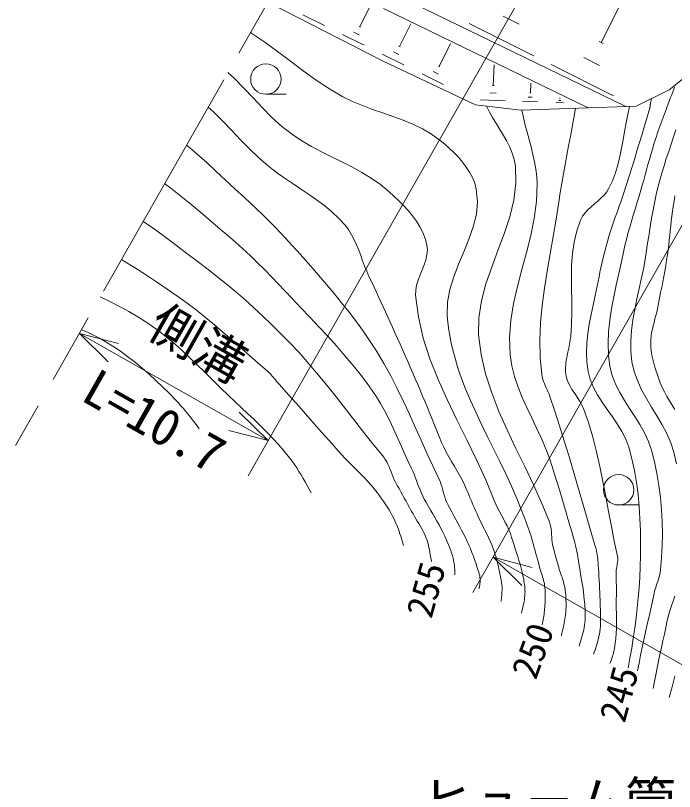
# Model space of a CAD drawing. Units: millimetres, scale not verified. Extents: x 40000 to 680000, y 20000 to 380000.
# Drawn here: x 67859 to 100348, y 262656 to 300904 of the extents above; entities that cross this region are included whole.
import ezdxf
from ezdxf.enums import TextEntityAlignment as Align

# ---------------------------------------------------------------- set-up
doc = ezdxf.new("R2010")
doc.units = ezdxf.units.MM
doc.header["$LTSCALE"] = 1000
doc.linetypes.add('CHAIN', pattern=[18.5, 12, -1.5, 3.5, -1.5])
for name, color, linetype, lineweight in [('M-BGD', 7, 'Continuous', 13), ('M-BMK', 2, 'CHAIN', 13), ('M-STR-HTXT', 7, 'Continuous', 13)]:
    doc.layers.add(name, color=color, linetype=linetype, lineweight=lineweight)
doc.styles.add('@ＭＳ ゴシック', font='')
doc.styles.add('ＭＳ ゴシック', font='')
doc.styles.get('@ＭＳ ゴシック').set_extended_font_data('@MS Gothic')
doc.styles.get('ＭＳ ゴシック').set_extended_font_data('MS Gothic')

msp = doc.modelspace()

# ---------------------------------------------------------------- linework, layer by layer
at = {"layer": 'M-BGD'}
for p, q in [((96734, 299567), (98681, 303452)), ((86433, 302014), (97946, 296420)), ((85960, 298666), (80303, 301559)), ((84831, 300345), (85394, 301478)), ((86002, 301256), (96095, 296352)), ((82017, 300945), (83085, 300415)), ((91897, 300871), (92693, 300472)), ((84798, 300362), (84864, 300328)), ((86790, 299370), (87351, 300500)), ((90222, 300514), (93409, 298917)), ((83980, 299970), (85047, 299441)), ((84539, 300091), (84806, 299959)), ((103708, 300168), (100092, 297246)), ((88747, 298396), (89306, 299522)), ((96638, 299615), (96831, 299519)), ((86499, 299117), (86765, 298985)), ((86757, 299387), (86823, 299354)), ((85941, 298996), (87005, 298468)), ((95884, 298835), (96656, 298448)), ((90533, 296495), (85960, 298666)), ((88714, 298413), (88780, 298380)), ((91414, 297448), (91451, 298470)), ((94263, 298489), (97349, 296942)), ((87900, 298023), (88961, 297496)), ((88456, 298144), (88721, 298012)), ((93242, 297099), (93258, 297566)), ((91376, 297450), (91452, 297447)), ((98457, 296438), (100092, 297246)), ((80203, 297020), (81203, 297020)), ((91249, 297090), (91553, 297079)), ((93141, 296880), (93326, 296873)), ((93218, 297100), (93265, 297098)), ((94689, 296820), (94711, 296819)), ((94700, 296820), (94701, 296845)), ((92780, 296231), (90533, 296495)), ((90782, 296742), (91995, 296699)), ((98457, 296438), (92780, 296231)), ((92856, 296668), (93596, 296641)), ((94511, 296609), (94873, 296596)), ((94651, 296713), (94741, 296709)), ((97596, 276778), (98596, 276778))]:
    msp.add_line(p, q, dxfattribs=at)
for points in [[(79449, 300059), (79505, 300025), (80148, 299584), (80781, 299122), (81410, 298649), (82040, 298179), (82678, 297722), (83331, 297292), (84003, 296899), (84475, 296666), (84962, 296461), (85460, 296275), (85963, 296099), (86466, 295924), (86963, 295741), (87450, 295541), (87922, 295316), (88372, 295055), (88796, 294751), (89029, 294559), (89260, 294356), (89485, 294142), (89700, 293918), (89901, 293683), (90085, 293437), (90248, 293181), (90387, 292915), (90497, 292638), (90576, 292351), (90637, 291728), (90579, 291109), (90429, 290491), (90215, 289875), (89965, 289258), (89706, 288641), (89466, 288021), (89273, 287397), (89155, 286770), (89138, 286136), (89171, 285767), (89220, 285399), (89282, 285033), (89358, 284668), (89446, 284306), (89545, 283947), (89654, 283590), (89773, 283236), (89900, 282886), (90034, 282540), (90292, 281924), (90566, 281316), (90851, 280712), (91145, 280111), (91441, 279512), (91737, 278913), (92028, 278311), (92308, 277706), (92575, 277094), (92824, 276475), (92876, 276338), (92929, 276201), (92983, 276065), (93036, 275928), (93088, 275790), (93138, 275653), (93187, 275515), (93234, 275376), (93278, 275236), (93318, 275095), (93358, 274951), (93398, 274807), (93437, 274662), (93477, 274518), (93517, 274374), (93556, 274230), (93596, 274085), (93636, 273941), (93675, 273797), (93715, 273653), (93739, 273569), (93764, 273486), (93791, 273402), (93818, 273319), (93844, 273236), (93869, 273153), (93892, 273069), (93913, 272985), (93931, 272900), (93945, 272814), (93958, 272707), (93968, 272599), (93974, 272491), (93977, 272383), (93978, 272275), (93976, 272166), (93973, 272058), (93968, 271950), (93961, 271841), (93954, 271734), (93946, 271646), (93938, 271559), (93927, 271472), (93916, 271385), (93904, 271298), (93891, 271211), (93877, 271124), (93862, 271038), (93847, 270951), (93831, 270865)], [(78332, 298098), (78649, 297802), (79114, 297328), (79572, 296842), (80032, 296356), (80502, 295885), (80991, 295439), (81507, 295033), (81968, 294726), (82448, 294447), (82941, 294186), (83441, 293937), (83943, 293691), (84441, 293439), (84929, 293174), (85401, 292888), (85852, 292573), (86275, 292220), (86514, 291999), (86752, 291769), (86987, 291532), (87213, 291286), (87425, 291031), (87621, 290765), (87795, 290490), (87942, 290204), (88059, 289906), (88142, 289596), (88165, 289348), (88142, 289100), (88083, 288853), (88000, 288607), (87902, 288361), (87802, 288114), (87709, 287866), (87634, 287617), (87589, 287366), (87583, 287114), (87721, 286047), (87963, 285004), (88292, 283980), (88689, 282971), (89136, 281974), (89613, 280983), (90103, 279995), (90587, 279006), (91046, 278011), (91462, 277006), (91539, 276820), (91625, 276637), (91717, 276457), (91813, 276279), (91910, 276100), (92006, 275922), (92097, 275742), (92181, 275559), (92257, 275373), (92320, 275182), (92378, 274992), (92438, 274802), (92499, 274613), (92560, 274425), (92621, 274235), (92680, 274046), (92737, 273856), (92789, 273665), (92837, 273472), (92879, 273279), (92896, 273192), (92913, 273105), (92928, 273018), (92942, 272931), (92954, 272843), (92964, 272755), (92971, 272667), (92976, 272579), (92978, 272491), (92976, 272403), (92970, 272307), (92960, 272211), (92948, 272115), (92932, 272019), (92915, 271924), (92895, 271829), (92874, 271734), (92852, 271640), (92829, 271546), (92805, 271452)], [(100355, 297366), (100302, 297230), (100249, 297095), (100195, 296959), (100142, 296823), (100089, 296687), (100036, 296552), (99984, 296416), (99932, 296279), (99881, 296143), (99833, 296010), (99784, 295878), (99735, 295745), (99687, 295613), (99639, 295480), (99592, 295347), (99546, 295214), (99500, 295080), (99456, 294946), (99412, 294812), (99334, 294562), (99258, 294311), (99184, 294059), (99112, 293807), (99041, 293554), (98971, 293301), (98901, 293048), (98832, 292795), (98761, 292542), (98690, 292290), (98604, 291994), (98515, 291699), (98425, 291405), (98334, 291111), (98244, 290816), (98156, 290521), (98072, 290225), (97993, 289928), (97921, 289629), (97856, 289328), (97737, 288761), (97609, 288190), (97480, 287618), (97357, 287043), (97248, 286468), (97160, 285892), (97101, 285317), (97078, 284743), (97097, 284170), (97168, 283600), (97278, 283158), (97442, 282733), (97649, 282323), (97885, 281923), (98138, 281528), (98395, 281134), (98644, 280737), (98873, 280331), (99068, 279914), (99217, 279480), (99362, 278906), (99482, 278326), (99580, 277740), (99654, 277149), (99707, 276556), (99738, 275960), (99749, 275364), (99739, 274769), (99710, 274176), (99662, 273585), (99646, 273466), (99622, 273348), (99592, 273232), (99557, 273116), (99519, 273001), (99480, 272886), (99441, 272771), (99404, 272655), (99370, 272539), (99342, 272422), (99260, 272040), (99176, 271659), (99092, 271278), (99008, 270897), (98924, 270515), (98841, 270134), (98759, 269752), (98680, 269370), (98603, 268988), (98529, 268604)], [(98066, 268731), (98154, 269224), (98237, 269719), (98316, 270215), (98389, 270712), (98455, 271209), (98514, 271708), (98564, 272207), (98605, 272707), (98636, 273207), (98656, 273708), (98669, 274304), (98673, 274903), (98666, 275504), (98646, 276104), (98610, 276703), (98554, 277299), (98477, 277892), (98377, 278479), (98249, 279060), (98092, 279634), (97943, 280029), (97752, 280407), (97528, 280773), (97286, 281130), (97035, 281484), (96789, 281839), (96560, 282200), (96358, 282571), (96197, 282956), (96087, 283361), (96023, 283824), (96003, 284290), (96021, 284757), (96070, 285226), (96142, 285695), (96232, 286165), (96332, 286633), (96436, 287101), (96537, 287567), (96629, 288031), (96670, 288248), (96715, 288464), (96763, 288680), (96814, 288895), (96867, 289109), (96923, 289323), (96981, 289536), (97040, 289749), (97102, 289961), (97164, 290173), (97226, 290373), (97291, 290573), (97360, 290772), (97430, 290970), (97502, 291168), (97574, 291366), (97645, 291563), (97716, 291761), (97786, 291960), (97852, 292159), (97985, 292571), (98116, 292984), (98244, 293398), (98371, 293812), (98497, 294227), (98622, 294642), (98747, 295056), (98872, 295471), (98997, 295886), (99124, 296300), (99129, 296321), (99133, 296341), (99137, 296362), (99139, 296383), (99141, 296404), (99143, 296426), (99145, 296447), (99147, 296468), (99150, 296489), (99153, 296510), (99159, 296540), (99166, 296571), (99172, 296601), (99179, 296632), (99186, 296662), (99192, 296693), (99199, 296723), (99206, 296754), (99212, 296784), (99219, 296815)], [(91072, 296432), (91224, 296140), (91392, 295852), (91567, 295567), (91745, 295282), (91918, 294996), (92081, 294707), (92228, 294413), (92351, 294112), (92446, 293803), (92504, 293483), (92530, 292641), (92425, 291806), (92222, 290977), (91952, 290150), (91646, 289325), (91337, 288500), (91055, 287672), (90833, 286840), (90702, 286003), (90693, 285158), (90819, 284187), (91038, 283236), (91335, 282303), (91692, 281384), (92094, 280474), (92524, 279570), (92964, 278669), (93399, 277767), (93812, 276859), (94186, 275943), (94225, 275824), (94252, 275702), (94270, 275578), (94282, 275452), (94290, 275325), (94298, 275198), (94306, 275071), (94319, 274945), (94338, 274820), (94366, 274697), (94396, 274587), (94426, 274476), (94456, 274365), (94485, 274254), (94515, 274143), (94545, 274032), (94575, 273921), (94606, 273811), (94638, 273700), (94670, 273590), (94694, 273514), (94720, 273438), (94747, 273362), (94775, 273287), (94803, 273212), (94830, 273136), (94855, 273060), (94878, 272983), (94899, 272906), (94916, 272828), (94937, 272709), (94955, 272589), (94970, 272469), (94983, 272349), (94992, 272228), (94998, 272107), (95002, 271986), (95002, 271864), (95000, 271743), (94994, 271623), (94985, 271492), (94971, 271361), (94954, 271231), (94933, 271100), (94910, 270971), (94885, 270841), (94859, 270712), (94831, 270583), (94802, 270455), (94774, 270326)], [(98134, 296426), (98041, 296019), (97961, 295607), (97889, 295192), (97818, 294776), (97743, 294362), (97660, 293951), (97561, 293547), (97441, 293150), (97296, 292763), (97118, 292388), (97007, 292211), (96873, 292050), (96723, 291899), (96563, 291755), (96399, 291615), (96236, 291473), (96081, 291328), (95939, 291173), (95816, 291006), (95718, 290823), (95526, 290287), (95396, 289736), (95316, 289172), (95277, 288598), (95265, 288018), (95270, 287432), (95281, 286845), (95287, 286260), (95276, 285678), (95236, 285102), (95211, 284904), (95175, 284705), (95134, 284506), (95091, 284307), (95050, 284109), (95015, 283910), (94989, 283712), (94976, 283515), (94981, 283318), (95007, 283122), (95052, 282950), (95118, 282786), (95200, 282627), (95294, 282473), (95395, 282321), (95499, 282170), (95601, 282018), (95698, 281864), (95785, 281705), (95857, 281541), (96102, 280836), (96316, 280121), (96502, 279398), (96668, 278668), (96818, 277934), (96959, 277198), (97096, 276460), (97235, 275722), (97381, 274987), (97541, 274256), (97553, 274181), (97556, 274106), (97552, 274030), (97542, 273954), (97529, 273878), (97514, 273801), (97499, 273725), (97487, 273648), (97478, 273572), (97475, 273495), (97475, 273362), (97477, 273228), (97478, 273095), (97479, 272962), (97481, 272828), (97482, 272695), (97483, 272562), (97483, 272428), (97482, 272295), (97480, 272162), (97479, 271917), (97480, 271672), (97483, 271427), (97485, 271181), (97485, 270936), (97481, 270691), (97472, 270447), (97455, 270204), (97430, 269961), (97393, 269720), (97378, 269642), (97361, 269565), (97342, 269487), (97320, 269411), (97297, 269335), (97273, 269259), (97247, 269183), (97221, 269108), (97194, 269033), (97166, 268958)], [(77357, 296385), (77630, 296140), (78079, 295699), (78520, 295244), (78957, 294784), (79399, 294330), (79853, 293892), (80324, 293482), (80704, 293187), (81098, 292907), (81500, 292636), (81905, 292368), (82309, 292100), (82706, 291824), (83091, 291536), (83459, 291231), (83805, 290903), (84123, 290546), (84287, 290325), (84430, 290092), (84558, 289849), (84673, 289597), (84778, 289340), (84877, 289079), (84974, 288817), (85073, 288555), (85175, 288296), (85286, 288043), (85402, 287793), (85518, 287544), (85634, 287294), (85750, 287045), (85867, 286795), (85983, 286546), (86098, 286296), (86213, 286046), (86328, 285796), (86441, 285546), (86568, 285263), (86695, 284981), (86821, 284698), (86947, 284416), (87072, 284133), (87197, 283849), (87321, 283566), (87444, 283282), (87567, 282998), (87689, 282713), (87809, 282429), (87929, 282145), (88048, 281860), (88166, 281575), (88283, 281289), (88400, 281004), (88517, 280718), (88634, 280433), (88751, 280147), (88869, 279862), (88976, 279622), (89094, 279388), (89220, 279157), (89352, 278928), (89486, 278701), (89620, 278474), (89751, 278245), (89877, 278014), (89993, 277778), (90099, 277538), (90152, 277407), (90206, 277276), (90261, 277146), (90316, 277016), (90372, 276886), (90428, 276757), (90485, 276627), (90542, 276498), (90600, 276369), (90658, 276240), (90742, 276062), (90827, 275884), (90915, 275706), (91002, 275529), (91089, 275351), (91174, 275173), (91256, 274994), (91335, 274813), (91409, 274630), (91477, 274445), (91515, 274329), (91550, 274213), (91583, 274095), (91613, 273977), (91642, 273859), (91669, 273740), (91694, 273620), (91719, 273501), (91742, 273381), (91766, 273261), (91776, 273206), (91787, 273151), (91798, 273096), (91808, 273040), (91818, 272985), (91827, 272929), (91834, 272874), (91840, 272818), (91844, 272762), (91846, 272706), (91847, 272638), (91845, 272570), (91843, 272502), (91839, 272434), (91834, 272367), (91828, 272299), (91821, 272231), (91814, 272163), (91805, 272096), (91796, 272029)], [(92816, 296232), (92898, 295869), (92989, 295507), (93086, 295146), (93184, 294785), (93279, 294423), (93368, 294061), (93446, 293698), (93509, 293333), (93554, 292966), (93576, 292596), (93548, 291747), (93437, 290902), (93265, 290060), (93054, 289221), (92828, 288383), (92609, 287545), (92418, 286707), (92280, 285868), (92215, 285026), (92247, 284181), (92331, 283640), (92465, 283112), (92639, 282593), (92844, 282082), (93071, 281575), (93309, 281071), (93551, 280568), (93785, 280062), (94004, 279553), (94197, 279036), (94319, 278671), (94436, 278305), (94550, 277937), (94661, 277569), (94771, 277200), (94879, 276830), (94986, 276461), (95094, 276091), (95203, 275722), (95313, 275354), (95355, 275210), (95395, 275065), (95432, 274920), (95467, 274775), (95500, 274628), (95530, 274482), (95559, 274334), (95586, 274187), (95610, 274039), (95634, 273891), (95662, 273715), (95691, 273538), (95722, 273362), (95752, 273186), (95782, 273010), (95811, 272833), (95839, 272657), (95863, 272480), (95885, 272303), (95903, 272125), (95913, 272010), (95922, 271896), (95931, 271781), (95939, 271666), (95944, 271551), (95948, 271436), (95948, 271321), (95946, 271206), (95940, 271092), (95929, 270978), (95914, 270860), (95895, 270743), (95872, 270626), (95846, 270510), (95818, 270395), (95787, 270280), (95755, 270165), (95722, 270050), (95689, 269936), (95655, 269822)], [(95475, 296329), (95390, 295867), (95303, 295406), (95215, 294945), (95126, 294484), (95038, 294023), (94952, 293561), (94868, 293100), (94789, 292637), (94715, 292174), (94647, 291709), (94517, 290862), (94372, 290012), (94220, 289161), (94072, 288310), (93936, 287457), (93824, 286605), (93745, 285753), (93708, 284902), (93723, 284052), (93801, 283203), (93821, 283091), (93851, 282981), (93888, 282872), (93931, 282766), (93977, 282660), (94026, 282555), (94075, 282449), (94123, 282344), (94168, 282237), (94208, 282129), (94450, 281404), (94684, 280675), (94910, 279944), (95131, 279211), (95348, 278477), (95563, 277743), (95777, 277008), (95991, 276273), (96207, 275539), (96427, 274805), (96454, 274710), (96479, 274614), (96501, 274518), (96520, 274420), (96538, 274322), (96552, 274224), (96565, 274126), (96575, 274027), (96583, 273928), (96589, 273829), (96599, 273637), (96610, 273445), (96621, 273252), (96633, 273060), (96644, 272868), (96655, 272676), (96665, 272484), (96673, 272291), (96680, 272099), (96684, 271907), (96688, 271769), (96692, 271631), (96697, 271493), (96701, 271355), (96704, 271217), (96704, 271079), (96701, 270941), (96694, 270804), (96683, 270667), (96666, 270530), (96646, 270417), (96623, 270304), (96597, 270192), (96567, 270081), (96535, 269970), (96501, 269860), (96466, 269750), (96429, 269640), (96392, 269531), (96355, 269422)], [(100416, 295273), (100299, 294918), (100180, 294564), (100062, 294209), (99945, 293854), (99831, 293498), (99722, 293141), (99621, 292782), (99528, 292420), (99449, 292082), (99376, 291742), (99309, 291401), (99246, 291059), (99187, 290716), (99131, 290373), (99077, 290029), (99025, 289685), (98973, 289342), (98920, 288998), (98830, 288483), (98724, 287968), (98609, 287452), (98494, 286935), (98387, 286419), (98296, 285902), (98228, 285386), (98192, 284869), (98196, 284354), (98248, 283839), (98355, 283364), (98519, 282906), (98727, 282461), (98965, 282026), (99221, 281597), (99482, 281168), (99734, 280735), (99965, 280296), (100160, 279844), (100309, 279377), (100440, 278802)], [(76287, 294506), (76332, 294473), (76816, 294072), (77290, 293652), (77755, 293221), (78217, 292786), (78677, 292353), (79141, 291931), (79446, 291655), (79747, 291374), (80044, 291088), (80337, 290798), (80626, 290505), (80912, 290207), (81194, 289907), (81473, 289603), (81749, 289297), (82022, 288989), (82411, 288544), (82799, 288098), (83184, 287649), (83564, 287195), (83939, 286738), (84306, 286274), (84664, 285804), (85011, 285326), (85346, 284840), (85667, 284345), (86026, 283747), (86363, 283136), (86682, 282515), (86987, 281886), (87282, 281252), (87570, 280614), (87856, 279975), (88143, 279336), (88435, 278700), (88736, 278069), (88790, 277947), (88836, 277822), (88876, 277694), (88913, 277565), (88947, 277435), (88983, 277305), (89020, 277176), (89062, 277050), (89111, 276926), (89168, 276805), (89267, 276620), (89367, 276435), (89469, 276251), (89570, 276066), (89672, 275882), (89772, 275697), (89870, 275511), (89966, 275324), (90059, 275136), (90148, 274946), (90190, 274853), (90230, 274760), (90269, 274666), (90308, 274572), (90345, 274478), (90381, 274383), (90416, 274288), (90451, 274192), (90484, 274097), (90516, 274000), (90547, 273911), (90579, 273822), (90611, 273733), (90643, 273643), (90673, 273553), (90701, 273463), (90725, 273372), (90744, 273280), (90758, 273188), (90765, 273095), (90766, 273050), (90765, 273005), (90762, 272960), (90758, 272915), (90753, 272871), (90746, 272826), (90738, 272782), (90729, 272738), (90720, 272694), (90709, 272650)], [(75212, 292618), (75513, 292398), (76012, 292007), (76504, 291603), (76990, 291193), (77474, 290783), (77957, 290380), (78334, 290064), (78704, 289740), (79067, 289409), (79425, 289071), (79778, 288729), (80127, 288381), (80472, 288030), (80814, 287676), (81154, 287320), (81491, 286962), (81931, 286497), (82373, 286032), (82813, 285565), (83249, 285095), (83680, 284619), (84101, 284137), (84512, 283646), (84909, 283145), (85290, 282632), (85651, 282105), (85858, 281775), (86050, 281436), (86231, 281090), (86401, 280739), (86565, 280384), (86725, 280026), (86883, 279668), (87042, 279310), (87205, 278954), (87373, 278601), (87443, 278450), (87508, 278297), (87568, 278141), (87627, 277985), (87685, 277828), (87743, 277672), (87803, 277517), (87868, 277364), (87937, 277213), (88014, 277065), (88116, 276884), (88220, 276704), (88324, 276525), (88430, 276346), (88534, 276166), (88638, 275986), (88738, 275804), (88836, 275621), (88930, 275436), (89018, 275249), (89072, 275131), (89125, 275012), (89176, 274893), (89226, 274774), (89274, 274653), (89319, 274531), (89360, 274409), (89398, 274285), (89432, 274161), (89460, 274035), (89473, 273965), (89484, 273895), (89494, 273825), (89501, 273755), (89507, 273684), (89512, 273613), (89516, 273542), (89518, 273471), (89520, 273400), (89521, 273329)], [(100368, 292008), (100327, 291752), (100285, 291497), (100249, 291259), (100218, 291021), (100190, 290783), (100165, 290543), (100141, 290304), (100117, 290065), (100093, 289826), (100066, 289587), (100037, 289348), (100003, 289110), (99961, 288843), (99916, 288576), (99869, 288309), (99819, 288043), (99768, 287777), (99717, 287511), (99664, 287245), (99612, 286980), (99559, 286714), (99508, 286448), (99472, 286281), (99431, 286113), (99387, 285946), (99341, 285779), (99297, 285613), (99257, 285445), (99222, 285278), (99196, 285109), (99179, 284940), (99175, 284769), (99185, 284568), (99206, 284367), (99237, 284167), (99277, 283968), (99324, 283771), (99379, 283574), (99439, 283380), (99504, 283186), (99572, 282995), (99643, 282805), (99739, 282575), (99849, 282351), (99969, 282132), (100095, 281916), (100226, 281701), (100357, 281487)], [(74153, 290758), (74229, 290709), (74757, 290339), (75278, 289957), (75793, 289568), (76305, 289179), (76817, 288795), (77297, 288432), (77772, 288061), (78240, 287683), (78702, 287296), (79157, 286902), (79606, 286500), (80049, 286091), (80484, 285675), (80913, 285252), (81335, 284823), (81839, 284286), (82327, 283736), (82803, 283174), (83269, 282604), (83728, 282027), (84183, 281447), (84636, 280865), (85089, 280283), (85546, 279705), (86010, 279132), (86090, 279023), (86160, 278908), (86222, 278787), (86277, 278662), (86328, 278535), (86376, 278406), (86425, 278277), (86476, 278149), (86532, 278023), (86593, 277902), (86680, 277745), (86766, 277588), (86853, 277432), (86939, 277275), (87026, 277119), (87112, 276962), (87198, 276805), (87285, 276649), (87371, 276492), (87457, 276335), (87524, 276217), (87594, 276099), (87665, 275983), (87736, 275867), (87807, 275750), (87876, 275632), (87942, 275513), (88003, 275392), (88059, 275269), (88109, 275143), (88147, 275032), (88181, 274919), (88212, 274805), (88240, 274690), (88264, 274575), (88287, 274459), (88307, 274343), (88326, 274226), (88344, 274109), (88361, 273992)], [(73079, 288872), (73184, 288812), (73732, 288480), (74272, 288134), (74806, 287780), (75335, 287421), (75861, 287062), (76328, 286731), (76784, 286384), (77231, 286026), (77670, 285657), (78104, 285281), (78534, 284901), (78963, 284519), (79393, 284138), (79825, 283761), (80262, 283390), (80330, 283330), (80395, 283267), (80457, 283201), (80518, 283134), (80577, 283064), (80635, 282994), (80693, 282924), (80750, 282853), (80809, 282784), (80869, 282715), (81191, 282353), (81514, 281990), (81836, 281626), (82158, 281263), (82480, 280899), (82802, 280537), (83125, 280174), (83449, 279813), (83774, 279452), (84101, 279093), (84259, 278924), (84421, 278757), (84585, 278592), (84749, 278427), (84913, 278263), (85075, 278097), (85235, 277929), (85390, 277757), (85541, 277581), (85685, 277400), (85790, 277260), (85892, 277119), (85992, 276976), (86089, 276831), (86183, 276684), (86274, 276535), (86361, 276384), (86444, 276231), (86523, 276076), (86597, 275918), (86645, 275808), (86691, 275697), (86734, 275585), (86775, 275471), (86813, 275357), (86850, 275243), (86885, 275128), (86919, 275012), (86952, 274896), (86984, 274780)], [(72031, 287033), (72508, 286807), (72978, 286567), (73440, 286313), (73894, 286045), (74338, 285766), (74782, 285461), (75211, 285135), (75626, 284792), (76031, 284436), (76427, 284068), (76817, 283692), (77204, 283312), (77588, 282930), (77973, 282549), (78361, 282173), (78674, 281877), (78989, 281583), (79304, 281288), (79618, 280991), (79929, 280692), (80235, 280388), (80534, 280078), (80825, 279761), (81105, 279435), (81374, 279099), (81495, 278937), (81611, 278772), (81724, 278604), (81833, 278434), (81939, 278261), (82042, 278087), (82143, 277912), (82242, 277735), (82340, 277558), (82436, 277380)], [(76918, 280535), (76809, 280683), (76697, 280831), (76585, 280978), (76471, 281123), (76355, 281267), (76237, 281410), (76118, 281550), (75996, 281689), (75872, 281826), (75745, 281961), (75431, 282284), (75111, 282604), (74784, 282917), (74451, 283224), (74110, 283522), (73761, 283810), (73404, 284087), (73039, 284352), (72664, 284603), (72281, 284839), (71993, 285000), (71700, 285150), (71402, 285289), (71110, 285414)], [(100361, 272282), (100280, 272043), (100200, 271804), (100123, 271564), (100054, 271323), (99995, 271079), (99923, 270745), (99850, 270412), (99776, 270079), (99702, 269746), (99629, 269412), (99558, 269078), (99489, 268744), (99422, 268410), (99359, 268074), (99300, 267738)], [(100373, 268339), (100230, 267814), (100088, 267288)]]:
    msp.add_lwpolyline(points, dxfattribs=at)
for centre in [(80203, 297770), (97596, 277528)]:
    msp.add_circle(centre, 750, dxfattribs=at)
at = {"layer": 'M-BMK'}
msp.add_line((87281, 313813), (67859, 279705), dxfattribs=at)
at = {"layer": 'M-STR-HTXT'}
for p, q in [((94662, 305151), (79322, 278213)), ((105800, 299491), (90413, 272470)), ((71007, 285233), (80312, 279951)), ((72942, 284730), (71007, 285233)), ((71007, 285233), (72431, 283829)), ((80312, 279951), (78887, 281355)), ((78376, 280454), (80312, 279951)), ((91402, 274208), (171437, 228632)), ((93337, 273702), (91402, 274208)), ((91402, 274208), (92825, 272802))]:
    msp.add_line(p, q, dxfattribs=at)

# ---------------------------------------------------------------- texts
at = {"layer": 'M-BGD', "style": 'ＭＳ ゴシック'}
for s, rotation, p in [('255', 74.402, (88453, 273900)), ('250', 69.933, (93815, 270864)), ('245', 74.747, (97962, 268759))]:
    msp.add_text(s, height=1320, rotation=rotation, dxfattribs=at).set_placement(p, align=Align.MIDDLE_RIGHT)
at = {"layer": 'M-STR-HTXT', "style": 'ＭＳ ゴシック'}
msp.add_text('側溝', height=1833, rotation=330.417, dxfattribs=at).set_placement((76153, 283462), align=Align.BOTTOM_CENTER)
at = {"layer": 'M-STR-HTXT', "style": '@ＭＳ ゴシック'}
msp.add_text('L=10.7', height=1833, rotation=330.417, dxfattribs=at).set_placement((75165, 281722), align=Align.TOP_CENTER)
at = {"layer": 'M-STR-HTXT', "style": 'ＭＳ ゴシック'}
msp.add_text('ヒュ－ム管', height=1833, dxfattribs=at).set_placement((87916, 260757), align=Align.BOTTOM_LEFT)

doc.saveas('drawing.dxf')
